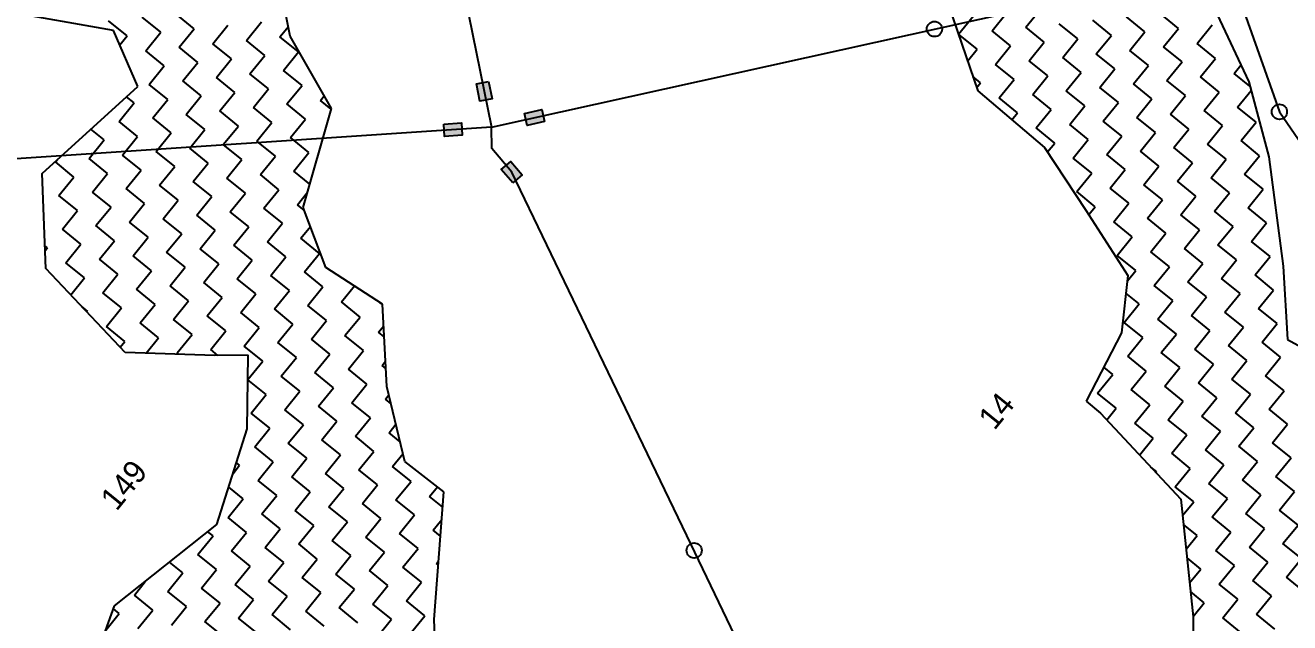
# Model space of a CAD drawing. Header units: metres. Extents: x 303647 to 308666, y 1943822 to 1947889.
# Drawn here: x 307030 to 307527.9, y 1946818 to 1947053.3 of the extents above; entities that cross this region are included whole.
import ezdxf

# ---------------------------------------------------------------- set-up
doc = ezdxf.new("R2010")
doc.units = ezdxf.units.M
for name, color, linetype in [('POLY_HATCH', 12, 'Continuous'), ('POLY_PARCEL', 6, 'Continuous'), ('TEXT_PARCEL', 7, 'Continuous')]:
    doc.layers.add(name, color=color, linetype=linetype)
doc.styles.add('TEXT_MAP', font='')
doc.styles.get('TEXT_MAP').set_extended_font_data('Kruti Dev 050')

msp = doc.modelspace()

# ---------------------------------------------------------------- hatches: boundary and pattern name
for points in [[(307209.07, 1947023.35), (307213.8, 1947024.3), (307212.42, 1947031.14), (307207.68, 1947030.19)], [(307226.58, 1947018.55), (307227.63, 1947013.84), (307234.44, 1947015.35), (307233.4, 1947020.06)], [(307202.1, 1947010.02), (307201.77, 1947014.83), (307194.81, 1947014.36), (307195.13, 1947009.55)], [(307221.15, 1946999.67), (307217.46, 1946996.55), (307221.97, 1946991.22), (307225.65, 1946994.34)]]:
    msp.add_hatch(color=256).paths.add_polyline_path(points)

# ---------------------------------------------------------------- linework, layer by layer
for points in [[(307212.42, 1947031.14), (307213.8, 1947024.3), (307209.07, 1947023.35), (307207.68, 1947030.19)], [(307234.44, 1947015.35), (307227.63, 1947013.84), (307226.58, 1947018.55), (307233.4, 1947020.06)], [(307194.81, 1947014.36), (307201.77, 1947014.83), (307202.1, 1947010.02), (307195.13, 1947009.55)], [(307221.97, 1946991.22), (307217.46, 1946996.55), (307221.15, 1946999.67), (307225.65, 1946994.34)]]:
    msp.add_lwpolyline(points, close=True)
for centre in [(307388.02, 1947051.8), (307523.87, 1947019.22), (307293.39, 1946846.48)]:
    msp.add_circle(centre, 2.99)
at = {"layer": 'POLY_HATCH'}
for p, q in [((307387.72, 1947078.49), (307405.07, 1947027.44)), ((307134.36, 1947049), (307130.52, 1947068.23)), ((307064.79, 1947051.25), (307021.59, 1947058.86)), ((307499.34, 1947057.57), (307511.78, 1947030.99)), ((307074.34, 1947029.22), (307064.79, 1947051.25)), ((307150.56, 1947020.48), (307134.36, 1947049)), ((307036.67, 1946994.98), (307074.34, 1947029.22)), ((307511.78, 1947030.99), (307519.67, 1947001.51)), ((307405.07, 1947027.44), (307431.39, 1947005.2)), ((307139.47, 1946981.56), (307150.56, 1947020.48)), ((307431.39, 1947005.2), (307447.67, 1946980.53)), ((307519.67, 1947001.51), (307525.33, 1946958.46)), ((307038.11, 1946957.55), (307036.67, 1946994.98)), ((307148.39, 1946957.94), (307139.47, 1946981.56)), ((307447.67, 1946980.53), (307464.23, 1946954.79)), ((307069.4, 1946924.46), (307038.11, 1946957.55)), ((307170.68, 1946943.46), (307148.39, 1946957.94)), ((307464.23, 1946954.79), (307461.72, 1946932.16)), ((307525.33, 1946958.46), (307527.1, 1946929.55)), ((307172.43, 1946910.99), (307170.68, 1946943.46)), ((307461.72, 1946932.16), (307447.72, 1946905.23)), ((307527.1, 1946929.55), (307556.66, 1946913.25)), ((307104.67, 1946923.29), (307069.4, 1946924.46)), ((307117.79, 1946923.42), (307104.67, 1946923.29)), ((307117.36, 1946894.31), (307117.79, 1946923.42)), ((307179.51, 1946881.52), (307172.43, 1946910.99)), ((307447.72, 1946905.23), (307453.4, 1946900.56)), ((307453.4, 1946900.56), (307485.1, 1946866.63)), ((307105.48, 1946856.71), (307117.36, 1946894.31)), ((307194.84, 1946869.53), (307179.51, 1946881.52)), ((307190.97, 1946819.28), (307194.84, 1946869.53)), ((307485.1, 1946866.63), (307489.89, 1946820.31)), ((307065.17, 1946824.61), (307105.48, 1946856.71)), ((307051.97, 1946788.08), (307065.17, 1946824.61)), ((307489.89, 1946820.31), (307489.31, 1946767.38)), ((307191.62, 1946803.04), (307190.97, 1946819.28))]:
    msp.add_line(p, q, dxfattribs=at)
at = {"layer": 'POLY_HATCH', "linetype": 'Continuous'}
for p, q in [((307423.96, 1947052.51), (307429.89, 1947059.8)), ((307070.12, 1947049.17), (307062.82, 1947055.09)), ((307083.35, 1947050.54), (307076.05, 1947056.46)), ((307096.57, 1947051.91), (307089.27, 1947057.84)), ((307117.09, 1947047.36), (307123.01, 1947054.66)), ((307397.52, 1947049.76), (307403.44, 1947057.06)), ((307410.74, 1947051.13), (307416.66, 1947058.43)), ((307457.71, 1947049.33), (307450.41, 1947055.25)), ((307470.93, 1947050.7), (307463.63, 1947056.63)), ((307484.15, 1947052.08), (307476.85, 1947058)), ((307067.24, 1947045.61), (307070.12, 1947049.17)), ((307077.42, 1947043.24), (307083.35, 1947050.54)), ((307090.64, 1947044.61), (307096.57, 1947051.91)), ((307103.87, 1947045.99), (307109.79, 1947053.29)), ((307130.31, 1947048.74), (307133.6, 1947052.79)), ((307404.81, 1947043.84), (307397.52, 1947049.76)), ((307418.04, 1947045.21), (307410.74, 1947051.13)), ((307431.26, 1947046.58), (307423.96, 1947052.51)), ((307444.48, 1947047.96), (307437.19, 1947053.88)), ((307451.78, 1947042.03), (307457.71, 1947049.33)), ((307465, 1947043.4), (307470.93, 1947050.7)), ((307478.23, 1947044.78), (307484.15, 1947052.08)), ((307491.45, 1947046.15), (307497.37, 1947053.45)), ((307097.94, 1947038.69), (307090.64, 1947044.61)), ((307111.16, 1947040.06), (307103.87, 1947045.99)), ((307124.39, 1947041.44), (307117.09, 1947047.36)), ((307137.61, 1947042.81), (307130.31, 1947048.74)), ((307412.11, 1947037.91), (307418.04, 1947045.21)), ((307425.34, 1947039.28), (307431.26, 1947046.58)), ((307438.56, 1947040.66), (307444.48, 1947047.96)), ((307485.53, 1947038.85), (307478.23, 1947044.78)), ((307498.75, 1947040.23), (307491.45, 1947046.15)), ((307084.72, 1947037.32), (307077.42, 1947043.24)), ((307105.24, 1947032.77), (307111.16, 1947040.06)), ((307118.46, 1947034.14), (307124.39, 1947041.44)), ((307131.69, 1947035.51), (307137.61, 1947042.81)), ((307401.06, 1947039.22), (307404.81, 1947043.84)), ((307432.63, 1947033.36), (307425.34, 1947039.28)), ((307445.86, 1947034.73), (307438.56, 1947040.66)), ((307459.08, 1947036.11), (307451.78, 1947042.03)), ((307472.3, 1947037.48), (307465, 1947043.4)), ((307492.82, 1947032.93), (307498.75, 1947040.23)), ((307071.5, 1947035.94), (307071.39, 1947036.03)), ((307071.45, 1947035.89), (307071.5, 1947035.94)), ((307078.79, 1947030.02), (307084.72, 1947037.32)), ((307092.02, 1947031.39), (307097.94, 1947038.69)), ((307125.76, 1947028.21), (307118.46, 1947034.14)), ((307138.98, 1947029.59), (307131.69, 1947035.51)), ((307419.41, 1947031.99), (307412.11, 1947037.91)), ((307439.93, 1947027.43), (307445.86, 1947034.73)), ((307453.15, 1947028.81), (307459.08, 1947036.11)), ((307466.38, 1947030.18), (307472.3, 1947037.48)), ((307479.6, 1947031.56), (307485.53, 1947038.85)), ((307506.05, 1947034.3), (307508.7, 1947037.57)), ((307512.24, 1947029.28), (307506.05, 1947034.3)), ((307086.09, 1947024.09), (307078.79, 1947030.02)), ((307099.32, 1947025.47), (307092.02, 1947031.39)), ((307112.54, 1947026.84), (307105.24, 1947032.77)), ((307133.06, 1947022.29), (307138.98, 1947029.59)), ((307406.19, 1947030.61), (307403.15, 1947033.08)), ((307404.64, 1947028.7), (307406.19, 1947030.61)), ((307413.49, 1947024.69), (307419.41, 1947031.99)), ((307426.71, 1947026.06), (307432.63, 1947033.36)), ((307473.68, 1947024.26), (307466.38, 1947030.18)), ((307486.9, 1947025.63), (307479.6, 1947031.56)), ((307500.12, 1947027), (307492.82, 1947032.93)), ((307072.87, 1947022.72), (307069.87, 1947025.16)), ((307080.17, 1947016.8), (307086.09, 1947024.09)), ((307093.39, 1947018.17), (307099.32, 1947025.47)), ((307106.61, 1947019.54), (307112.54, 1947026.84)), ((307119.84, 1947020.92), (307125.76, 1947028.21)), ((307146.28, 1947023.66), (307147.73, 1947025.45)), ((307420.78, 1947018.76), (307413.49, 1947024.69)), ((307434.01, 1947020.14), (307426.71, 1947026.06)), ((307447.23, 1947021.51), (307439.93, 1947027.43)), ((307460.45, 1947022.88), (307453.15, 1947028.81)), ((307467.75, 1947016.96), (307473.68, 1947024.26)), ((307480.97, 1947018.33), (307486.9, 1947025.63)), ((307494.2, 1947019.71), (307500.12, 1947027)), ((307507.42, 1947021.08), (307512.69, 1947027.57)), ((307066.94, 1947015.42), (307072.87, 1947022.72)), ((307113.91, 1947013.62), (307106.61, 1947019.54)), ((307127.13, 1947014.99), (307119.84, 1947020.92)), ((307140.36, 1947016.36), (307133.06, 1947022.29)), ((307150.49, 1947020.25), (307146.28, 1947023.66)), ((307428.08, 1947012.84), (307434.01, 1947020.14)), ((307441.31, 1947014.21), (307447.23, 1947021.51)), ((307454.53, 1947015.59), (307460.45, 1947022.88)), ((307501.5, 1947013.78), (307494.2, 1947019.71)), ((307514.72, 1947015.15), (307507.42, 1947021.08)), ((307074.24, 1947009.5), (307066.94, 1947015.42)), ((307087.47, 1947010.87), (307080.17, 1947016.8)), ((307100.69, 1947012.24), (307093.39, 1947018.17)), ((307121.21, 1947007.69), (307127.13, 1947014.99)), ((307134.43, 1947009.07), (307140.36, 1947016.36)), ((307418.57, 1947016.03), (307420.78, 1947018.76)), ((307448.6, 1947008.29), (307441.31, 1947014.21)), ((307461.83, 1947009.66), (307454.53, 1947015.59)), ((307475.05, 1947011.03), (307467.75, 1947016.96)), ((307488.27, 1947012.41), (307480.97, 1947018.33)), ((307508.79, 1947007.86), (307514.72, 1947015.15)), ((307061.02, 1947008.12), (307055.8, 1947012.37)), ((307068.32, 1947002.2), (307074.24, 1947009.5)), ((307081.54, 1947003.57), (307087.47, 1947010.87)), ((307094.76, 1947004.95), (307100.69, 1947012.24)), ((307107.99, 1947006.32), (307113.91, 1947013.62)), ((307147.66, 1947010.44), (307147.72, 1947010.52)), ((307147.69, 1947010.41), (307147.66, 1947010.44)), ((307435.38, 1947006.91), (307428.08, 1947012.84)), ((307455.9, 1947002.36), (307461.83, 1947009.66)), ((307469.12, 1947003.74), (307475.05, 1947011.03)), ((307482.35, 1947005.11), (307488.27, 1947012.41)), ((307495.57, 1947006.48), (307501.5, 1947013.78)), ((307055.1, 1947000.83), (307061.02, 1947008.12)), ((307102.06, 1946999.02), (307094.76, 1947004.95)), ((307115.29, 1947000.39), (307107.99, 1947006.32)), ((307128.51, 1947001.77), (307121.21, 1947007.69)), ((307141.73, 1947003.14), (307134.43, 1947009.07)), ((307432.55, 1947003.43), (307435.38, 1947006.91)), ((307442.68, 1947000.99), (307448.6, 1947008.29)), ((307489.65, 1946999.18), (307482.35, 1947005.11)), ((307502.87, 1947000.56), (307495.57, 1947006.48)), ((307516.09, 1947001.93), (307508.79, 1947007.86)), ((307041.87, 1946999.45), (307042.67, 1947000.44)), ((307049.17, 1946993.53), (307041.87, 1946999.45)), ((307062.39, 1946994.9), (307055.1, 1947000.83)), ((307075.62, 1946996.27), (307068.32, 1947002.2)), ((307088.84, 1946997.65), (307081.54, 1947003.57)), ((307109.36, 1946993.1), (307115.29, 1947000.39)), ((307122.58, 1946994.47), (307128.51, 1947001.77)), ((307135.81, 1946995.84), (307141.73, 1947003.14)), ((307449.98, 1946995.06), (307442.68, 1947000.99)), ((307463.2, 1946996.44), (307455.9, 1947002.36)), ((307476.42, 1946997.81), (307469.12, 1947003.74)), ((307483.72, 1946991.89), (307489.65, 1946999.18)), ((307496.94, 1946993.26), (307502.87, 1947000.56)), ((307510.17, 1946994.63), (307516.09, 1947001.93)), ((307056.47, 1946987.6), (307062.39, 1946994.9)), ((307069.69, 1946988.98), (307075.62, 1946996.27)), ((307082.91, 1946990.35), (307088.84, 1946997.65)), ((307096.14, 1946991.72), (307102.06, 1946999.02)), ((307129.88, 1946988.55), (307122.58, 1946994.47)), ((307142.09, 1946990.74), (307135.81, 1946995.84)), ((307444.05, 1946987.77), (307449.98, 1946995.06)), ((307457.28, 1946989.14), (307463.2, 1946996.44)), ((307470.5, 1946990.51), (307476.42, 1946997.81)), ((307517.47, 1946988.71), (307510.17, 1946994.63)), ((307043.25, 1946986.23), (307049.17, 1946993.53)), ((307090.21, 1946984.42), (307082.91, 1946990.35)), ((307103.44, 1946985.8), (307096.14, 1946991.72)), ((307116.66, 1946987.17), (307109.36, 1946993.1)), ((307477.8, 1946984.59), (307470.5, 1946990.51)), ((307491.02, 1946985.96), (307483.72, 1946991.89)), ((307504.24, 1946987.34), (307496.94, 1946993.26)), ((307050.54, 1946980.3), (307043.25, 1946986.23)), ((307063.77, 1946981.68), (307056.47, 1946987.6)), ((307076.99, 1946983.05), (307069.69, 1946988.98)), ((307084.29, 1946977.13), (307090.21, 1946984.42)), ((307097.51, 1946978.5), (307103.44, 1946985.8)), ((307110.73, 1946979.87), (307116.66, 1946987.17)), ((307123.96, 1946981.25), (307129.88, 1946988.55)), ((307137.18, 1946982.62), (307141.18, 1946987.55)), ((307451.35, 1946981.84), (307444.05, 1946987.77)), ((307464.57, 1946983.21), (307457.28, 1946989.14)), ((307471.87, 1946977.29), (307477.8, 1946984.59)), ((307485.09, 1946978.66), (307491.02, 1946985.96)), ((307498.32, 1946980.04), (307504.24, 1946987.34)), ((307511.54, 1946981.41), (307517.47, 1946988.71)), ((307044.62, 1946973.01), (307050.54, 1946980.3)), ((307057.84, 1946974.38), (307063.77, 1946981.68)), ((307071.07, 1946975.75), (307076.99, 1946983.05)), ((307118.03, 1946973.95), (307110.73, 1946979.87)), ((307131.26, 1946975.32), (307123.96, 1946981.25)), ((307139.91, 1946980.4), (307137.18, 1946982.62)), ((307448.83, 1946978.73), (307451.35, 1946981.84)), ((307458.65, 1946975.92), (307464.57, 1946983.21)), ((307505.62, 1946974.11), (307498.32, 1946980.04)), ((307518.84, 1946975.49), (307511.54, 1946981.41)), ((307037.32, 1946978.93), (307037.28, 1946978.96)), ((307037.28, 1946978.89), (307037.32, 1946978.93)), ((307065.14, 1946968.45), (307057.84, 1946974.38)), ((307078.36, 1946969.83), (307071.07, 1946975.75)), ((307091.59, 1946971.2), (307084.29, 1946977.13)), ((307104.81, 1946972.58), (307097.51, 1946978.5)), ((307125.33, 1946968.02), (307131.26, 1946975.32)), ((307465.95, 1946969.99), (307458.65, 1946975.92)), ((307479.17, 1946971.37), (307471.87, 1946977.29)), ((307492.39, 1946972.74), (307485.09, 1946978.66)), ((307512.91, 1946968.19), (307518.84, 1946975.49)), ((307051.92, 1946967.08), (307044.62, 1946973.01)), ((307072.44, 1946962.53), (307078.36, 1946969.83)), ((307085.66, 1946963.9), (307091.59, 1946971.2)), ((307098.88, 1946965.28), (307104.81, 1946972.58)), ((307112.11, 1946966.65), (307118.03, 1946973.95)), ((307138.55, 1946969.4), (307142.32, 1946974.03)), ((307145.85, 1946963.47), (307138.55, 1946969.4)), ((307460.02, 1946962.69), (307465.95, 1946969.99)), ((307473.25, 1946964.07), (307479.17, 1946971.37)), ((307486.47, 1946965.44), (307492.39, 1946972.74)), ((307499.69, 1946966.81), (307505.62, 1946974.11)), ((307038.7, 1946965.71), (307037.76, 1946966.46)), ((307037.83, 1946964.65), (307038.7, 1946965.71)), ((307045.99, 1946959.78), (307051.92, 1946967.08)), ((307059.22, 1946961.16), (307065.14, 1946968.45)), ((307106.18, 1946959.35), (307098.88, 1946965.28)), ((307119.41, 1946960.73), (307112.11, 1946966.65)), ((307132.63, 1946962.1), (307125.33, 1946968.02)), ((307493.77, 1946959.52), (307486.47, 1946965.44)), ((307506.99, 1946960.89), (307499.69, 1946966.81)), ((307520.21, 1946962.26), (307512.91, 1946968.19)), ((307053.29, 1946953.86), (307045.99, 1946959.78)), ((307066.51, 1946955.23), (307059.22, 1946961.16)), ((307079.74, 1946956.61), (307072.44, 1946962.53)), ((307092.96, 1946957.98), (307085.66, 1946963.9)), ((307100.26, 1946952.05), (307106.18, 1946959.35)), ((307113.48, 1946953.43), (307119.41, 1946960.73)), ((307126.7, 1946954.8), (307132.63, 1946962.1)), ((307139.93, 1946956.18), (307145.85, 1946963.47)), ((307467.32, 1946956.77), (307460.02, 1946962.69)), ((307480.54, 1946958.14), (307473.25, 1946964.07)), ((307487.84, 1946952.22), (307493.77, 1946959.52)), ((307501.06, 1946953.59), (307506.99, 1946960.89)), ((307514.29, 1946954.96), (307520.21, 1946962.26)), ((307060.59, 1946947.93), (307066.51, 1946955.23)), ((307073.81, 1946949.31), (307079.74, 1946956.61)), ((307087.04, 1946950.68), (307092.96, 1946957.98)), ((307134, 1946948.88), (307126.7, 1946954.8)), ((307147.23, 1946950.25), (307139.93, 1946956.18)), ((307463.99, 1946952.67), (307467.32, 1946956.77)), ((307474.62, 1946950.84), (307480.54, 1946958.14)), ((307521.59, 1946949.04), (307514.29, 1946954.96)), ((307047.89, 1946947.2), (307053.29, 1946953.86)), ((307094.33, 1946944.76), (307087.04, 1946950.68)), ((307107.56, 1946946.13), (307100.26, 1946952.05)), ((307120.78, 1946947.5), (307113.48, 1946953.43)), ((307141.3, 1946942.95), (307147.23, 1946950.25)), ((307154.52, 1946944.33), (307159.64, 1946950.63)), ((307481.92, 1946944.92), (307474.62, 1946950.84)), ((307495.14, 1946946.29), (307487.84, 1946952.22)), ((307508.36, 1946947.67), (307501.06, 1946953.59)), ((307067.89, 1946942.01), (307060.59, 1946947.93)), ((307081.11, 1946943.38), (307073.81, 1946949.31)), ((307088.41, 1946937.46), (307094.33, 1946944.76)), ((307101.63, 1946938.83), (307107.56, 1946946.13)), ((307114.85, 1946940.21), (307120.78, 1946947.5)), ((307128.08, 1946941.58), (307134, 1946948.88)), ((307468.69, 1946943.55), (307463.45, 1946947.8)), ((307475.99, 1946937.62), (307481.92, 1946944.92)), ((307489.22, 1946939), (307495.14, 1946946.29)), ((307502.44, 1946940.37), (307508.36, 1946947.67)), ((307515.66, 1946941.74), (307521.59, 1946949.04)), ((307054.67, 1946940.64), (307052.24, 1946942.61)), ((307054.4, 1946940.31), (307054.67, 1946940.64)), ((307061.96, 1946934.71), (307067.89, 1946942.01)), ((307075.19, 1946936.08), (307081.11, 1946943.38)), ((307122.15, 1946934.28), (307114.85, 1946940.21)), ((307135.38, 1946935.65), (307128.08, 1946941.58)), ((307148.6, 1946937.03), (307141.3, 1946942.95)), ((307161.82, 1946938.4), (307154.52, 1946944.33)), ((307170.69, 1946943.31), (307169.79, 1946944.04)), ((307462.77, 1946936.25), (307468.69, 1946943.55)), ((307509.74, 1946934.44), (307502.44, 1946940.37)), ((307522.96, 1946935.82), (307515.66, 1946941.74)), ((307069.26, 1946928.79), (307061.96, 1946934.71)), ((307082.48, 1946930.16), (307075.19, 1946936.08)), ((307095.71, 1946931.53), (307088.41, 1946937.46)), ((307108.93, 1946932.91), (307101.63, 1946938.83)), ((307129.45, 1946928.36), (307135.38, 1946935.65)), ((307142.67, 1946929.73), (307148.6, 1946937.03)), ((307155.9, 1946931.1), (307161.82, 1946938.4)), ((307169.12, 1946932.48), (307171.14, 1946934.96)), ((307470.07, 1946930.32), (307462.77, 1946936.25)), ((307483.29, 1946931.7), (307475.99, 1946937.62)), ((307496.51, 1946933.07), (307489.22, 1946939)), ((307503.81, 1946927.15), (307509.74, 1946934.44)), ((307517.03, 1946928.52), (307522.96, 1946935.82)), ((307077.63, 1946924.18), (307082.48, 1946930.16)), ((307089.78, 1946924.24), (307095.71, 1946931.53)), ((307103.01, 1946925.61), (307108.93, 1946932.91)), ((307116.23, 1946926.98), (307122.15, 1946934.28)), ((307149.97, 1946923.8), (307142.67, 1946929.73)), ((307163.19, 1946925.18), (307155.9, 1946931.1)), ((307171.37, 1946930.65), (307169.12, 1946932.48)), ((307464.14, 1946923.03), (307470.07, 1946930.32)), ((307477.37, 1946924.4), (307483.29, 1946931.7)), ((307490.59, 1946925.77), (307496.51, 1946933.07)), ((307067.43, 1946926.53), (307069.26, 1946928.79)), ((307105.84, 1946923.3), (307103.01, 1946925.61)), ((307123.53, 1946921.06), (307116.23, 1946926.98)), ((307136.75, 1946922.43), (307129.45, 1946928.36)), ((307157.27, 1946917.88), (307163.19, 1946925.18)), ((307497.89, 1946919.85), (307490.59, 1946925.77)), ((307511.11, 1946921.22), (307503.81, 1946927.15)), ((307524.33, 1946922.59), (307517.03, 1946928.52)), ((307090.36, 1946923.76), (307089.78, 1946924.24)), ((307117.65, 1946913.82), (307123.53, 1946921.06)), ((307130.82, 1946915.13), (307136.75, 1946922.43)), ((307144.05, 1946916.51), (307149.97, 1946923.8)), ((307170.49, 1946919.25), (307171.89, 1946920.98)), ((307471.44, 1946917.1), (307464.14, 1946923.03)), ((307484.66, 1946918.47), (307477.37, 1946924.4)), ((307491.96, 1946912.55), (307497.89, 1946919.85)), ((307505.19, 1946913.92), (307511.11, 1946921.22)), ((307518.41, 1946915.3), (307524.33, 1946922.59)), ((307138.12, 1946909.21), (307130.82, 1946915.13)), ((307151.35, 1946910.58), (307144.05, 1946916.51)), ((307164.57, 1946911.96), (307157.27, 1946917.88)), ((307172.06, 1946917.98), (307170.49, 1946919.25)), ((307452.29, 1946908.43), (307458.22, 1946915.73)), ((307458.22, 1946915.73), (307454.67, 1946918.6)), ((307465.52, 1946909.8), (307471.44, 1946917.1)), ((307478.74, 1946911.18), (307484.66, 1946918.47)), ((307525.71, 1946909.37), (307518.41, 1946915.3)), ((307124.9, 1946907.83), (307117.65, 1946913.72)), ((307145.42, 1946903.28), (307151.35, 1946910.58)), ((307158.64, 1946904.66), (307164.57, 1946911.96)), ((307472.81, 1946903.88), (307465.52, 1946909.8)), ((307486.04, 1946905.25), (307478.74, 1946911.18)), ((307499.26, 1946906.62), (307491.96, 1946912.55)), ((307512.48, 1946908), (307505.19, 1946913.92)), ((307118.98, 1946900.54), (307124.9, 1946907.83)), ((307132.2, 1946901.91), (307138.12, 1946909.21)), ((307165.94, 1946898.73), (307158.64, 1946904.66)), ((307171.87, 1946906.03), (307173.22, 1946907.7)), ((307174.05, 1946904.26), (307171.87, 1946906.03)), ((307459.59, 1946902.5), (307452.29, 1946908.43)), ((307480.11, 1946897.95), (307486.04, 1946905.25)), ((307493.34, 1946899.33), (307499.26, 1946906.62)), ((307506.56, 1946900.7), (307512.48, 1946908)), ((307519.78, 1946902.07), (307525.71, 1946909.37)), ((307126.27, 1946894.61), (307118.98, 1946900.54)), ((307139.5, 1946895.99), (307132.2, 1946901.91)), ((307152.72, 1946897.36), (307145.42, 1946903.28)), ((307455.87, 1946897.92), (307459.59, 1946902.5)), ((307466.89, 1946896.58), (307472.81, 1946903.88)), ((307513.86, 1946894.78), (307506.56, 1946900.7)), ((307527.08, 1946896.15), (307519.78, 1946902.07)), ((307120.35, 1946887.31), (307126.27, 1946894.61)), ((307133.57, 1946888.69), (307139.5, 1946895.99)), ((307146.79, 1946890.06), (307152.72, 1946897.36)), ((307160.02, 1946891.43), (307165.94, 1946898.73)), ((307173.24, 1946892.81), (307175.99, 1946896.19)), ((307474.19, 1946890.65), (307466.89, 1946896.58)), ((307487.41, 1946892.03), (307480.11, 1946897.95)), ((307500.63, 1946893.4), (307493.34, 1946899.33)), ((307507.93, 1946887.48), (307513.86, 1946894.78)), ((307521.16, 1946888.85), (307527.08, 1946896.15)), ((307154.09, 1946884.14), (307146.79, 1946890.06)), ((307167.32, 1946885.51), (307160.02, 1946891.43)), ((307177.66, 1946889.22), (307173.24, 1946892.81)), ((307468.83, 1946884.05), (307474.19, 1946890.65)), ((307481.49, 1946884.73), (307487.41, 1946892.03)), ((307494.71, 1946886.1), (307500.63, 1946893.4)), ((307127.65, 1946881.39), (307120.35, 1946887.31)), ((307140.87, 1946882.76), (307133.57, 1946888.69)), ((307161.39, 1946878.21), (307167.32, 1946885.51)), ((307174.61, 1946879.58), (307178.75, 1946884.68)), ((307488.78, 1946878.81), (307481.49, 1946884.73)), ((307502.01, 1946880.18), (307494.71, 1946886.1)), ((307515.23, 1946881.55), (307507.93, 1946887.48)), ((307528.45, 1946882.93), (307521.16, 1946888.85)), ((307111.84, 1946876.83), (307114.42, 1946880.02)), ((307114.42, 1946880.02), (307113.17, 1946881.04)), ((307121.72, 1946874.09), (307127.65, 1946881.39)), ((307134.95, 1946875.46), (307140.87, 1946882.76)), ((307148.17, 1946876.84), (307154.09, 1946884.14)), ((307496.08, 1946872.88), (307502.01, 1946880.18)), ((307509.31, 1946874.25), (307515.23, 1946881.55)), ((307522.53, 1946875.63), (307528.45, 1946882.93)), ((307142.24, 1946869.54), (307134.95, 1946875.46)), ((307155.47, 1946870.91), (307148.17, 1946876.84)), ((307168.69, 1946872.29), (307161.39, 1946878.21)), ((307181.91, 1946873.66), (307174.61, 1946879.58)), ((307475.56, 1946877.43), (307473.28, 1946879.28)), ((307475.31, 1946877.12), (307475.56, 1946877.43)), ((307482.86, 1946871.51), (307488.78, 1946878.81)), ((307529.83, 1946869.7), (307522.53, 1946875.63)), ((307115.8, 1946866.79), (307110.12, 1946871.4)), ((307129.02, 1946868.17), (307121.72, 1946874.09)), ((307149.54, 1946863.62), (307155.47, 1946870.91)), ((307162.76, 1946864.99), (307168.69, 1946872.29)), ((307175.99, 1946866.36), (307181.91, 1946873.66)), ((307189.21, 1946867.74), (307192.29, 1946871.53)), ((307490.16, 1946865.58), (307482.86, 1946871.51)), ((307503.38, 1946866.96), (307496.08, 1946872.88)), ((307516.6, 1946868.33), (307509.31, 1946874.25)), ((307523.9, 1946862.4), (307529.83, 1946869.7)), ((307109.87, 1946859.49), (307115.8, 1946866.79)), ((307123.1, 1946860.87), (307129.02, 1946868.17)), ((307136.32, 1946862.24), (307142.24, 1946869.54)), ((307170.06, 1946859.06), (307162.76, 1946864.99)), ((307183.29, 1946860.44), (307175.99, 1946866.36)), ((307194.38, 1946863.54), (307189.21, 1946867.74)), ((307485.77, 1946860.18), (307490.16, 1946865.58)), ((307497.46, 1946859.66), (307503.38, 1946866.96)), ((307510.68, 1946861.03), (307516.6, 1946868.33)), ((307130.39, 1946854.94), (307123.1, 1946860.87)), ((307143.62, 1946856.32), (307136.32, 1946862.24)), ((307156.84, 1946857.69), (307149.54, 1946863.62)), ((307177.36, 1946853.14), (307183.29, 1946860.44)), ((307517.98, 1946855.11), (307510.68, 1946861.03)), ((307531.2, 1946856.48), (307523.9, 1946862.4)), ((307117.17, 1946853.57), (307109.87, 1946859.49)), ((307124.47, 1946847.65), (307130.39, 1946854.94)), ((307137.69, 1946849.02), (307143.62, 1946856.32)), ((307150.91, 1946850.39), (307156.84, 1946857.69)), ((307164.14, 1946851.77), (307170.06, 1946859.06)), ((307190.58, 1946854.51), (307194.01, 1946858.73)), ((307491.53, 1946852.36), (307486.12, 1946856.75)), ((307504.75, 1946853.73), (307497.46, 1946859.66)), ((307512.05, 1946847.81), (307517.98, 1946855.11)), ((307525.28, 1946849.18), (307531.2, 1946856.48)), ((307098.02, 1946844.9), (307103.95, 1946852.2)), ((307103.95, 1946852.2), (307101.9, 1946853.86)), ((307111.25, 1946846.27), (307117.17, 1946853.57)), ((307158.21, 1946844.47), (307150.91, 1946850.39)), ((307171.44, 1946845.84), (307164.14, 1946851.77)), ((307184.66, 1946847.21), (307177.36, 1946853.14)), ((307193.5, 1946852.15), (307190.58, 1946854.51)), ((307487.14, 1946846.94), (307491.53, 1946852.36)), ((307498.83, 1946846.44), (307504.75, 1946853.73)), ((307105.32, 1946838.97), (307098.02, 1946844.9)), ((307118.54, 1946840.35), (307111.25, 1946846.27)), ((307131.77, 1946841.72), (307124.47, 1946847.65)), ((307144.99, 1946843.09), (307137.69, 1946849.02)), ((307165.51, 1946838.54), (307171.44, 1946845.84)), ((307178.73, 1946839.92), (307184.66, 1946847.21)), ((307506.13, 1946840.51), (307498.83, 1946846.44)), ((307519.35, 1946841.88), (307512.05, 1946847.81)), ((307532.57, 1946843.26), (307525.28, 1946849.18)), ((307092.1, 1946837.6), (307086.84, 1946841.87)), ((307112.62, 1946833.05), (307118.54, 1946840.35)), ((307125.84, 1946834.42), (307131.77, 1946841.72)), ((307139.07, 1946835.8), (307144.99, 1946843.09)), ((307152.29, 1946837.17), (307158.21, 1946844.47)), ((307186.03, 1946833.99), (307178.73, 1946839.92)), ((307191.96, 1946841.29), (307192.74, 1946842.25)), ((307192.62, 1946840.75), (307191.96, 1946841.29)), ((307492.91, 1946839.14), (307487.49, 1946843.53)), ((307500.2, 1946833.21), (307506.13, 1946840.51)), ((307513.43, 1946834.59), (307519.35, 1946841.88)), ((307526.65, 1946835.96), (307532.57, 1946843.26)), ((307086.17, 1946830.3), (307092.1, 1946837.6)), ((307099.4, 1946831.68), (307105.32, 1946838.97)), ((307146.36, 1946829.87), (307139.07, 1946835.8)), ((307159.59, 1946831.24), (307152.29, 1946837.17)), ((307172.81, 1946832.62), (307165.51, 1946838.54)), ((307488.5, 1946833.71), (307492.91, 1946839.14)), ((307533.95, 1946830.03), (307526.65, 1946835.96)), ((307072.95, 1946828.93), (307077.27, 1946834.25)), ((307093.47, 1946824.38), (307086.17, 1946830.3)), ((307106.7, 1946825.75), (307099.4, 1946831.68)), ((307119.92, 1946827.12), (307112.62, 1946833.05)), ((307133.14, 1946828.5), (307125.84, 1946834.42)), ((307140.44, 1946822.57), (307146.36, 1946829.87)), ((307153.66, 1946823.95), (307159.59, 1946831.24)), ((307166.88, 1946825.32), (307172.81, 1946832.62)), ((307180.11, 1946826.69), (307186.03, 1946833.99)), ((307494.28, 1946825.91), (307488.85, 1946830.32)), ((307507.5, 1946827.29), (307500.2, 1946833.21)), ((307520.72, 1946828.66), (307513.43, 1946834.59)), ((307080.25, 1946823), (307072.95, 1946828.93)), ((307100.77, 1946818.45), (307106.7, 1946825.75)), ((307113.99, 1946819.83), (307119.92, 1946827.12)), ((307127.22, 1946821.2), (307133.14, 1946828.5)), ((307174.18, 1946819.4), (307166.88, 1946825.32)), ((307187.41, 1946820.77), (307180.11, 1946826.69)), ((307489.87, 1946820.48), (307494.28, 1946825.91)), ((307501.58, 1946819.99), (307507.5, 1946827.29)), ((307514.8, 1946821.36), (307520.72, 1946828.66)), ((307061.73, 1946815.11), (307067.03, 1946821.63)), ((307067.03, 1946821.63), (307064.75, 1946823.48)), ((307074.32, 1946815.71), (307080.25, 1946823)), ((307087.55, 1946817.08), (307093.47, 1946824.38)), ((307134.51, 1946815.27), (307127.22, 1946821.2)), ((307147.74, 1946816.65), (307140.44, 1946822.57)), ((307160.96, 1946818.02), (307153.66, 1946823.95)), ((307181.48, 1946813.47), (307187.41, 1946820.77)), ((307508.88, 1946814.06), (307501.58, 1946819.99)), ((307522.1, 1946815.44), (307514.8, 1946821.36)), ((307108.07, 1946812.53), (307100.77, 1946818.45)), ((307121.29, 1946813.9), (307113.99, 1946819.83)), ((307168.26, 1946812.1), (307174.18, 1946819.4))]:
    msp.add_line(p, q, dxfattribs=at)
at = {"layer": 'POLY_PARCEL'}
for p, q in [((307190.78, 1947125.95), (307213.58, 1947013.21)), ((307213.58, 1947013.21), (307503.4, 1947077.33)), ((307503.4, 1947077.33), (307523.87, 1947019.22)), ((307523.87, 1947019.22), (307535.75, 1947002.07)), ((307213.58, 1947013.21), (306795.74, 1946985.16)), ((307213.7, 1947004.74), (307213.58, 1947013.21)), ((307221.56, 1946995.45), (307213.7, 1947004.74)), ((307290.58, 1946852.32), (307221.56, 1946995.45)), ((307373.72, 1946679.44), (307290.58, 1946852.32))]:
    msp.add_line(p, q, dxfattribs=at)

# ---------------------------------------------------------------- texts
at = {"layer": 'TEXT_PARCEL', "style": 'TEXT_MAP'}
for s, p in [('14', (307411.65, 1946893.46)), ('149', (307065.95, 1946861.64))]:
    msp.add_text(s, height=9.024, rotation=50.9303, dxfattribs=at).set_placement(p)

doc.saveas('drawing.dxf')
